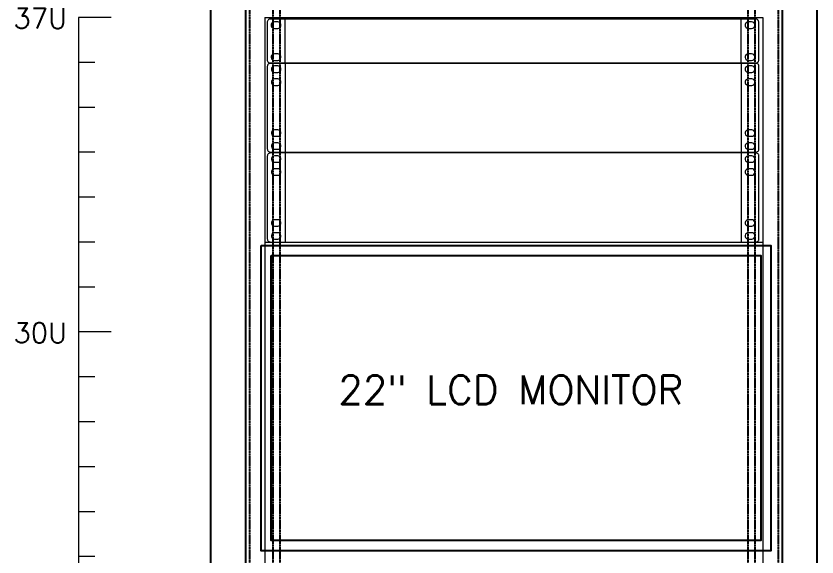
# Model space of a CAD drawing. Header units: millimetres. Extents: x 13198 to 24643, y -4481 to 8091.
# Drawn here: x 15983 to 16775, y 6156 to 6691 of the extents above; entities that cross this region are included whole.
import ezdxf
from ezdxf.enums import TextEntityAlignment as Align

# ---------------------------------------------------------------- set-up
doc = ezdxf.new("R2010")
doc.units = ezdxf.units.MM
doc.header["$MEASUREMENT"] = 0
doc.linetypes.add('PHANTOM', pattern=[2.5, 1.25, -0.25, 0.25, -0.25, 0.25, -0.25])
for name, color, linetype in [('0. FORM', 7, 'Continuous'), ('2730M', 2, 'Continuous'), ('MTG-FRAME', 7, 'Continuous'), ('V-FRAME', 5, 'Continuous')]:
    doc.layers.add(name, color=color, linetype=linetype)
doc.styles.add('ROMANS', font='romans.shx', dxfattribs={"height": 0.2, "bigfont": 'ghs.shx'})

# ---------------------------------------------------------------- blocks, each defined once
blk = doc.blocks.new('blank 1u')
at = {"layer": '2730M', "color": 250, "lineweight": 0}
blk.add_line((42639.24, 3521.95), (42639.24, 3521.95), dxfattribs=at)
for points in [[(42653.77, 3521.95), (42654.4, 3522.01), (42655, 3522.2), (42655.55, 3522.49), (42656.04, 3522.89), (42656.44, 3523.38), (42656.73, 3523.93), (42656.91, 3524.53), (42656.98, 3525.15), (42656.98, 3562.4), (42656.91, 3563.02), (42656.73, 3563.62), (42656.44, 3564.18), (42656.04, 3564.66), (42655.55, 3565.06), (42655, 3565.35), (42654.4, 3565.54), (42653.77, 3565.6), (42653.97, 3565.6), (42173.8, 3565.6), (42173.6, 3565.6), (42172.98, 3565.54), (42172.38, 3565.35), (42171.83, 3565.06), (42171.34, 3564.66), (42170.94, 3564.18), (42170.65, 3563.62), (42170.46, 3563.02), (42170.4, 3562.4), (42170.4, 3525.15), (42170.46, 3524.53), (42170.65, 3523.93), (42170.94, 3523.38), (42171.34, 3522.89), (42171.83, 3522.49), (42172.38, 3522.2), (42172.98, 3522.01), (42173.6, 3521.95), (42173.8, 3521.95), (42653.97, 3521.95)], [(42177.61, 3556.38), (42180.81, 3556.38), (42181.91, 3556.57), (42182.87, 3557.13), (42183.58, 3557.98), (42183.96, 3559.02), (42183.96, 3560.14), (42183.58, 3561.18), (42182.87, 3562.03), (42181.91, 3562.59), (42180.81, 3562.78), (42177.61, 3562.78), (42176.52, 3562.59), (42175.55, 3562.03), (42174.84, 3561.18), (42174.46, 3560.14), (42174.46, 3559.02), (42174.84, 3557.98), (42175.55, 3557.13), (42176.52, 3556.57), (42177.61, 3556.38)], [(42188.33, 3521.95), (42188.33, 3565.6)], [(42639.24, 3565.6), (42639.24, 3521.95)], [(42649.77, 3562.78), (42646.57, 3562.78), (42645.47, 3562.59), (42644.51, 3562.03), (42643.79, 3561.18), (42643.41, 3560.14), (42643.41, 3559.02), (42643.79, 3557.98), (42644.51, 3557.13), (42645.47, 3556.57), (42646.57, 3556.38), (42649.77, 3556.38), (42650.86, 3556.57), (42651.82, 3557.13), (42652.54, 3557.98), (42652.92, 3559.02), (42652.92, 3560.14), (42652.54, 3561.18), (42651.82, 3562.03), (42650.86, 3562.59), (42649.77, 3562.78)], [(42177.61, 3524.77), (42180.81, 3524.77), (42181.91, 3524.96), (42182.87, 3525.52), (42183.58, 3526.37), (42183.96, 3527.42), (42183.96, 3528.53), (42183.58, 3529.57), (42182.87, 3530.42), (42181.91, 3530.98), (42180.81, 3531.17), (42177.61, 3531.17), (42176.52, 3530.98), (42175.55, 3530.42), (42174.84, 3529.57), (42174.46, 3528.53), (42174.46, 3527.42), (42174.84, 3526.37), (42175.55, 3525.52), (42176.52, 3524.96), (42177.61, 3524.77)], [(42646.57, 3531.17), (42645.47, 3530.98), (42644.51, 3530.42), (42643.79, 3529.57), (42643.41, 3528.53), (42643.41, 3527.42), (42643.79, 3526.37), (42644.51, 3525.52), (42645.47, 3524.96), (42646.57, 3524.77), (42649.77, 3524.77), (42650.86, 3524.96), (42651.82, 3525.52), (42652.54, 3526.37), (42652.92, 3527.42), (42652.92, 3528.53), (42652.54, 3529.57), (42651.82, 3530.42), (42650.86, 3530.98), (42649.77, 3531.17), (42646.57, 3531.17)]]:
    blk.add_lwpolyline(points, dxfattribs=at)
blk = doc.blocks.new('blank 2u')
at = {"layer": '2730M', "color": 250, "lineweight": 0}
for p, q in [((41140.47, 4633.02), (41140.41, 4632.39)), ((41140.41, 4632.39), (41140.41, 4550.7)), ((41140.66, 4633.62), (41140.47, 4633.02)), ((41140.95, 4634.17), (41140.66, 4633.62)), ((41141.35, 4634.65), (41140.95, 4634.17)), ((41141.84, 4635.05), (41141.35, 4634.65)), ((41142.39, 4635.35), (41141.84, 4635.05)), ((41142.99, 4635.53), (41142.39, 4635.35)), ((41143.61, 4635.59), (41142.99, 4635.53)), ((41143.81, 4635.59), (41143.61, 4635.59)), ((41623.98, 4635.59), (41143.81, 4635.59)), ((41624.41, 4635.53), (41623.78, 4635.59)), ((41623.78, 4635.59), (41623.98, 4635.59)), ((41625.01, 4635.35), (41624.41, 4635.53)), ((41625.56, 4635.05), (41625.01, 4635.35)), ((41626.05, 4634.65), (41625.56, 4635.05)), ((41626.45, 4634.17), (41626.05, 4634.65)), ((41626.74, 4633.62), (41626.45, 4634.17)), ((41626.92, 4633.02), (41626.74, 4633.62)), ((41626.99, 4632.39), (41626.92, 4633.02)), ((41626.99, 4550.7), (41626.99, 4632.39)), ((41140.41, 4550.7), (41140.47, 4550.07)), ((41140.47, 4550.07), (41140.66, 4549.47)), ((41626.74, 4549.47), (41626.92, 4550.07)), ((41626.92, 4550.07), (41626.99, 4550.7)), ((41140.66, 4549.47), (41140.95, 4548.92)), ((41140.95, 4548.92), (41141.35, 4548.44)), ((41141.35, 4548.44), (41141.84, 4548.04)), ((41141.84, 4548.04), (41142.39, 4547.74)), ((41142.39, 4547.74), (41142.99, 4547.56)), ((41142.99, 4547.56), (41143.61, 4547.5)), ((41143.61, 4547.5), (41143.81, 4547.5)), ((41143.81, 4547.5), (41623.98, 4547.5)), ((41609.25, 4547.5), (41609.25, 4547.5)), ((41623.78, 4547.5), (41624.41, 4547.56)), ((41624.41, 4547.56), (41625.01, 4547.74)), ((41625.01, 4547.74), (41625.56, 4548.04)), ((41625.56, 4548.04), (41626.05, 4548.44)), ((41626.05, 4548.44), (41626.45, 4548.92)), ((41626.45, 4548.92), (41626.74, 4549.47))]:
    blk.add_line(p, q, dxfattribs=at)
for points in [[(41147.62, 4626.37), (41150.82, 4626.37), (41151.92, 4626.57), (41152.88, 4627.12), (41153.59, 4627.97), (41153.97, 4629.02), (41153.97, 4630.13), (41153.59, 4631.18), (41152.88, 4632.03), (41151.92, 4632.58), (41150.82, 4632.78), (41147.62, 4632.78), (41146.53, 4632.58), (41145.56, 4632.03), (41144.85, 4631.18), (41144.47, 4630.13), (41144.47, 4629.02), (41144.85, 4627.97), (41145.56, 4627.12), (41146.53, 4626.57), (41147.62, 4626.37)], [(41158.34, 4547.5), (41158.34, 4635.59)], [(41609.25, 4635.59), (41609.25, 4547.5)], [(41619.78, 4632.78), (41616.58, 4632.78), (41615.48, 4632.58), (41614.52, 4632.03), (41613.8, 4631.18), (41613.42, 4630.13), (41613.42, 4629.02), (41613.8, 4627.97), (41614.52, 4627.12), (41615.48, 4626.57), (41616.58, 4626.37), (41619.78, 4626.37), (41620.87, 4626.57), (41621.83, 4627.12), (41622.55, 4627.97), (41622.93, 4629.02), (41622.93, 4630.13), (41622.55, 4631.18), (41621.83, 4632.03), (41620.87, 4632.58), (41619.78, 4632.78)], [(41147.62, 4613.53), (41150.82, 4613.53), (41151.92, 4613.73), (41152.88, 4614.28), (41153.59, 4615.13), (41153.97, 4616.18), (41153.97, 4617.29), (41153.59, 4618.33), (41152.88, 4619.19), (41151.92, 4619.74), (41150.82, 4619.93), (41147.62, 4619.93), (41146.53, 4619.74), (41145.56, 4619.19), (41144.85, 4618.33), (41144.47, 4617.29), (41144.47, 4616.18), (41144.85, 4615.13), (41145.56, 4614.28), (41146.53, 4613.73), (41147.62, 4613.53)], [(41616.58, 4613.53), (41619.78, 4613.53), (41620.87, 4613.73), (41621.83, 4614.28), (41622.55, 4615.13), (41622.93, 4616.18), (41622.93, 4617.29), (41622.55, 4618.33), (41621.83, 4619.19), (41620.87, 4619.74), (41619.78, 4619.93), (41616.58, 4619.93), (41615.48, 4619.74), (41614.52, 4619.19), (41613.8, 4618.33), (41613.42, 4617.29), (41613.42, 4616.18), (41613.8, 4615.13), (41614.52, 4614.28), (41615.48, 4613.73), (41616.58, 4613.53)], [(41147.62, 4563.16), (41150.82, 4563.16), (41151.92, 4563.35), (41152.88, 4563.9), (41153.59, 4564.76), (41153.97, 4565.8), (41153.97, 4566.91), (41153.59, 4567.96), (41152.88, 4568.81), (41151.92, 4569.36), (41150.82, 4569.56), (41147.62, 4569.56), (41146.53, 4569.36), (41145.56, 4568.81), (41144.85, 4567.96), (41144.47, 4566.91), (41144.47, 4565.8), (41144.85, 4564.76), (41145.56, 4563.9), (41146.53, 4563.35), (41147.62, 4563.16)], [(41616.58, 4563.16), (41619.78, 4563.16), (41620.87, 4563.35), (41621.83, 4563.9), (41622.55, 4564.76), (41622.93, 4565.8), (41622.93, 4566.91), (41622.55, 4567.96), (41621.83, 4568.81), (41620.87, 4569.36), (41619.78, 4569.56), (41616.58, 4569.56), (41615.48, 4569.36), (41614.52, 4568.81), (41613.8, 4567.96), (41613.42, 4566.91), (41613.42, 4565.8), (41613.8, 4564.76), (41614.52, 4563.9), (41615.48, 4563.35), (41616.58, 4563.16)], [(41147.62, 4550.31), (41150.82, 4550.31), (41151.92, 4550.51), (41152.88, 4551.06), (41153.59, 4551.91), (41153.97, 4552.96), (41153.97, 4554.07), (41153.59, 4555.12), (41152.88, 4555.97), (41151.92, 4556.52), (41150.82, 4556.72), (41147.62, 4556.72), (41146.53, 4556.52), (41145.56, 4555.97), (41144.85, 4555.12), (41144.47, 4554.07), (41144.47, 4552.96), (41144.85, 4551.91), (41145.56, 4551.06), (41146.53, 4550.51), (41147.62, 4550.31)], [(41616.58, 4556.72), (41615.48, 4556.52), (41614.52, 4555.97), (41613.8, 4555.12), (41613.42, 4554.07), (41613.42, 4552.96), (41613.8, 4551.91), (41614.52, 4551.06), (41615.48, 4550.51), (41616.58, 4550.31), (41619.78, 4550.31), (41620.87, 4550.51), (41621.83, 4551.06), (41622.55, 4551.91), (41622.93, 4552.96), (41622.93, 4554.07), (41622.55, 4555.12), (41621.83, 4555.97), (41620.87, 4556.52), (41619.78, 4556.72), (41616.58, 4556.72)]]:
    blk.add_lwpolyline(points, dxfattribs=at)

msp = doc.modelspace()

# ---------------------------------------------------------------- linework, layer by layer
at = {"color": 2, "linetype": 'Continuous', "lineweight": -3}
for points in [[(16225.34737, 6463.72284), (16729.64737, 6463.72284), (16729.64737, 6161.82284), (16225.34737, 6161.82284), (16225.34737, 6463.72284)], [(16235.34737, 6453.72284), (16719.64737, 6453.72284), (16719.64737, 6171.82284), (16235.34737, 6171.82284), (16235.34737, 6453.72284)]]:
    msp.add_lwpolyline(points, dxfattribs=at)
at = {"layer": '0. FORM', "color": 7, "linetype": 'Continuous', "lineweight": 13}
for p, q in [((16076.76366, 6689.34267), (16044.61466, 6689.34267)), ((16044.61466, 6689.34267), (16044.61466, 5044.69267)), ((16228.80912, 6689.34267), (16721.80869, 6689.34267)), ((16228.80912, 6689.34267), (16228.80912, 5044.69267)), ((16721.80869, 6689.34267), (16721.80869, 5044.69267)), ((16060.68916, 6644.89267), (16044.61466, 6644.89267)), ((16060.68916, 6600.44267), (16044.61466, 6600.44267)), ((16060.68916, 6555.99267), (16044.61466, 6555.99267)), ((16060.68916, 6511.54267), (16044.61466, 6511.54267)), ((16060.68916, 6467.09267), (16044.61466, 6467.09267)), ((16228.80912, 6467.09267), (16721.80869, 6467.09267)), ((16060.68916, 6422.64267), (16044.61466, 6422.64267)), ((16076.76366, 6378.19267), (16044.61466, 6378.19267)), ((16060.68916, 6333.74267), (16044.61466, 6333.74267)), ((16060.68916, 6289.29267), (16044.61466, 6289.29267)), ((16060.68916, 6244.84267), (16044.61466, 6244.84267)), ((16060.68916, 6200.39267), (16044.61466, 6200.39267)), ((16060.68916, 6155.94267), (16044.61466, 6155.94267))]:
    msp.add_line(p, q, dxfattribs=at)
at = {"layer": 'MTG-FRAME', "color": 4, "linetype": 'PHANTOM'}
for p, q in [((16213.80901, 6714.75801), (16213.80901, 4994.75801)), ((16236.85901, 6714.75801), (16236.85901, 4994.75801)), ((16243.80901, 6714.75801), (16243.80901, 4994.75801)), ((16706.80859, 6714.75801), (16706.80859, 4994.75801)), ((16713.75859, 6714.75801), (16713.75859, 4994.75801)), ((16736.80859, 6714.75801), (16736.80859, 4994.75801))]:
    msp.add_line(p, q, dxfattribs=at)
at = {"layer": 'V-FRAME'}
for p, q in [((16175.30933, 6715.75801), (16175.30933, 4993.75801)), ((16209.70933, 6715.75801), (16209.70933, 4993.75801)), ((16740.90848, 6715.75801), (16740.90848, 4993.75801)), ((16775.30848, 6715.75801), (16775.30848, 4993.75801))]:
    msp.add_line(p, q, dxfattribs=at)

# ---------------------------------------------------------------- block references
at = {"color": 7, "linetype": 'Continuous', "lineweight": -3}
for name, p in [('blank 1u', (-25939.15922, 3122.16612)), ('blank 2u', (-24909.06844, 2008.59466)), ('blank 2u', (-24909.06844, 1919.69466))]:
    msp.add_blockref(name, p, dxfattribs=at)

# ---------------------------------------------------------------- texts
at = {"lineweight": 13, "style": 'ROMANS'}
for s, p in [('37U', (16033.27806, 6678.51227)), ('30U', (16033.27806, 6367.36227))]:
    msp.add_text(s, height=20, dxfattribs=at).set_placement(p, align=Align.RIGHT)
at = {"color": 2, "lineweight": 13, "ltscale": 1.6, "style": 'ROMANS'}
msp.add_text('22" LCD MONITOR', height=28.2363977, dxfattribs=at).set_placement((16472.29627, 6306.86327), align=Align.CENTER)

doc.saveas('drawing.dxf')
